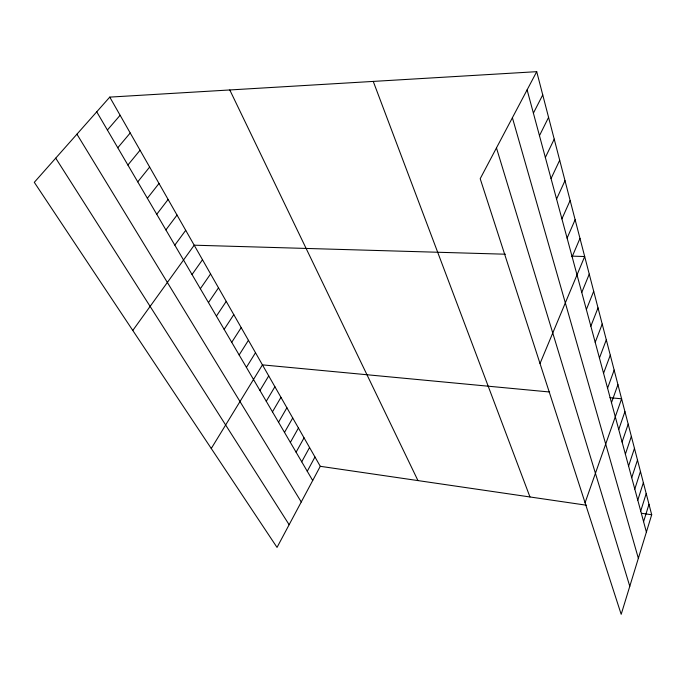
<?xml version="1.0" encoding="UTF-8"?>
<svg xmlns="http://www.w3.org/2000/svg" width="686" height="686" viewBox="0 0 686 686"><rect width="100%" height="100%" fill="white"/><g stroke="black" fill="none" stroke-linecap="round" stroke-linejoin="round"><path stroke-width="1.03" d="M536.718 71.67L651.7 514.766L621.19 614.33L480.2 178.703L536.718 71.67L109.769 97.112L34.3 182.33L277.033 547.411L320.276 466.308L109.769 97.112M643.579 521.686L648.982 504.287M640.715 511.053L646.203 493.577M637.783 500.18L643.365 482.635M634.782 489.067L640.458 471.453M631.72 477.696L637.5 460.023M628.582 466.077L634.464 448.335M625.375 454.175L631.36 436.373M622.091 442.007L628.187 424.137M618.729 429.539L624.937 411.617M585.081 502.752L621.61 398.798L609.957 397.691M611.483 402.665L617.932 384.623M607.573 388.173L614.159 370.08M603.56 373.295L610.283 355.151M599.444 358.015L606.304 339.819M595.208 342.305L602.214 324.066M590.852 326.159L598.012 307.877M586.367 309.549L593.699 291.241M581.762 292.468L589.257 274.117M540.019 363.52L584.686 256.513L571.927 256.135M572.133 256.761L579.979 238.376M567.099 238.102L575.134 219.709M561.911 218.877L570.143 200.484M556.569 199.043L564.998 180.658M551.047 178.592L559.699 160.215M545.353 157.471L554.228 139.129M539.47 135.674L548.577 117.366M533.399 113.139L542.746 94.891M307.259 471.265L314.968 456.996M301.729 461.815L309.558 447.504M296.095 452.203L304.052 437.848M290.358 442.393L298.436 428.004M284.501 432.412L292.725 417.98M278.542 422.233L286.894 407.758M272.462 411.849L280.96 397.348M266.262 401.267L274.906 386.733M259.943 390.48L268.732 375.902M211.262 448.498L262.438 364.866L549.64 391.998M246.403 367.362L255.509 352.715M239.148 354.971L248.435 340.299M231.731 342.314L241.198 327.616M224.15 329.366L233.797 314.642M216.399 316.126L226.234 301.377M208.467 302.586L218.5 287.811M200.346 288.72L210.593 273.937M192.037 274.537L202.49 259.737M132.784 330.463L194.207 245.194L505.445 254.214M174.819 245.134L185.717 230.316M165.892 229.896L177.022 215.07M156.751 214.281L168.121 199.454M147.37 198.271L158.998 183.454M137.757 181.859L149.642 167.05M127.896 165.026L140.055 150.234M117.778 147.756L130.22 132.981M107.402 130.023L120.127 115.274M320.276 466.308L586.573 505.239M641.556 513.282L651.7 514.766M55.72 158.149L289.132 524.704M76.935 134.19L301.257 501.981M96.735 111.827L312.696 480.534M229.784 89.96L417.954 480.586M373.253 81.411L529.969 496.964M496.467 147.902L629.791 586.273M512.399 117.735L638.357 558.327M527.114 89.857L646.392 532.096"/></g></svg>
